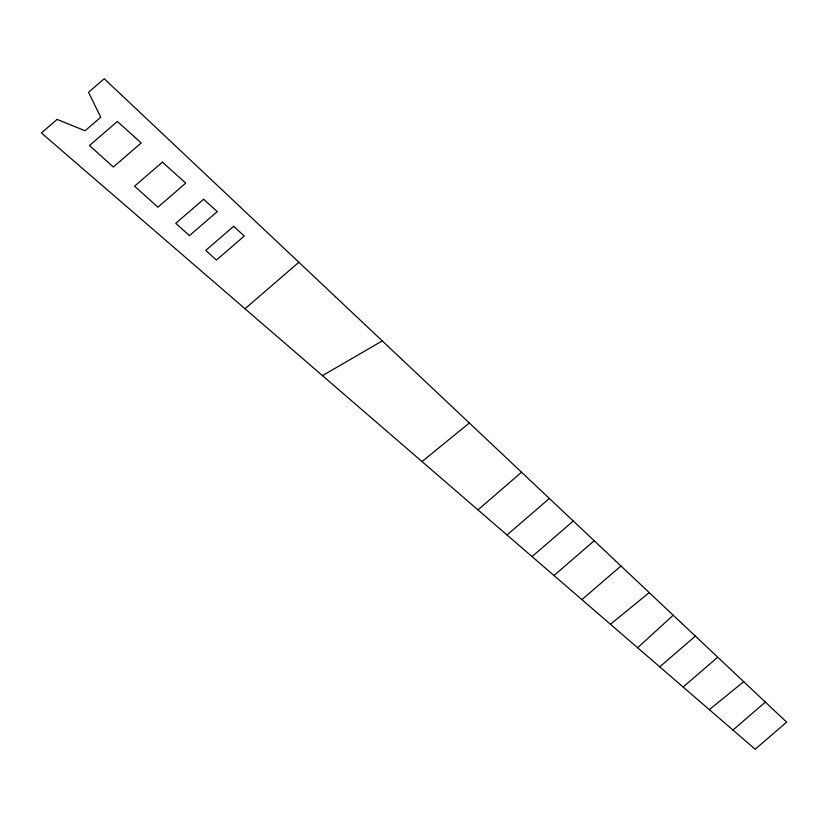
<?xml version="1.0" encoding="UTF-8"?>
<svg xmlns="http://www.w3.org/2000/svg" width="828" height="828" viewBox="0 0 828 828"><rect width="100%" height="100%" fill="white"/><g stroke="black" fill="none" stroke-linecap="round" stroke-linejoin="round"><path stroke-width="1.24" d="M637.612 647.734L673.195 615.214M244.984 308.74L298.856 262.259M477.942 509.872L521.557 472.239M507.026 534.981L549.357 498.456M532.052 556.592L573.286 521.019M553.963 575.501L594.225 540.756M581.908 599.638L620.948 565.959M659.75 666.84L695.365 636.121M683.141 687.033L717.12 657.711M732.956 730.048L765.341 702.103M421.99 461.569L469.331 423.004M610.412 624.24L649.235 592.62M709.348 709.668L743.699 681.692M322.475 375.633L382.267 340.908M57.101 119.408L41.4 132.956L755.188 749.247L786.6 722.14L104.224 78.753L88.513 92.301L100.768 117.214L85.056 130.762L57.101 119.408M117.369 121.468L89.507 145.511L113.332 167.008L141.205 142.965L117.369 121.468M162.443 162.133L134.581 186.176L157.879 207.197L185.741 183.154L162.443 162.133M203.616 199.279L175.753 223.322L189.415 235.659L217.278 211.606L203.616 199.279M233.62 226.354L205.758 250.398L216.439 260.044L244.312 235.99L233.62 226.354"/></g></svg>
